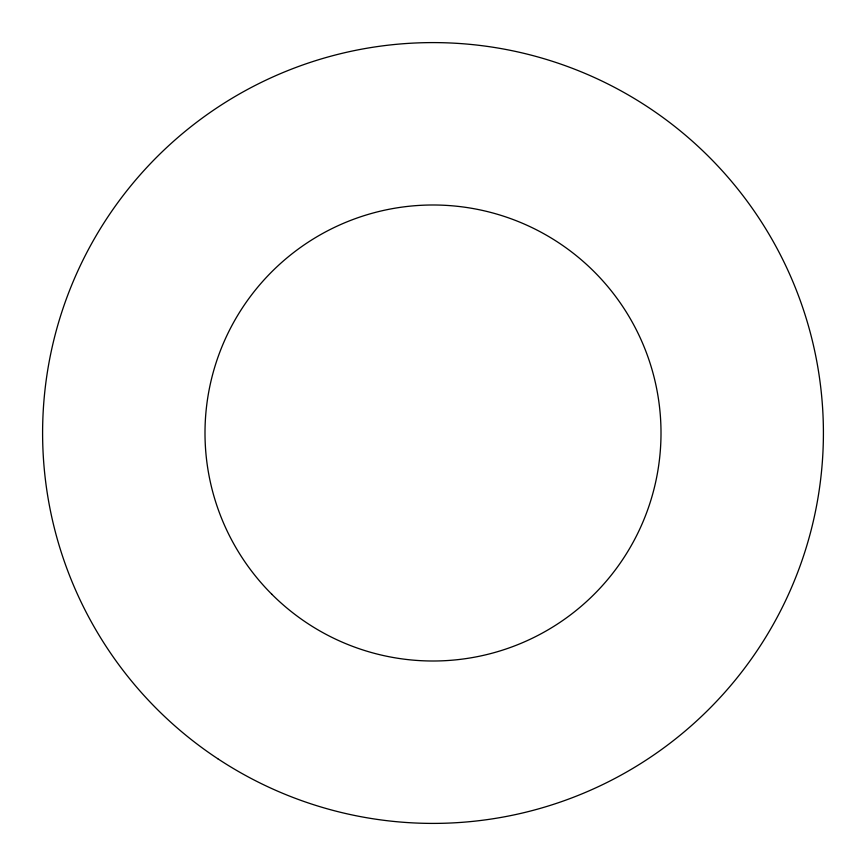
<?xml version="1.0" encoding="UTF-8"?>
<svg xmlns="http://www.w3.org/2000/svg" width="866" height="866" viewBox="0 0 866 866"><rect width="100%" height="100%" fill="white"/><g stroke="black" fill="none" stroke-linecap="round" stroke-linejoin="round"><path stroke-width="1.3" d="M217.756 758.713A390.414 390.414 0 0 0 822.7 456.544A390.414 390.414 0 0 0 258.544 83.742A390.414 390.414 0 0 0 217.756 758.713M271.783 594.217A227.996 227.996 0 0 0 653.235 492.007A227.996 227.996 0 0 0 373.993 212.765A227.996 227.996 0 0 0 271.783 594.217"/></g></svg>
